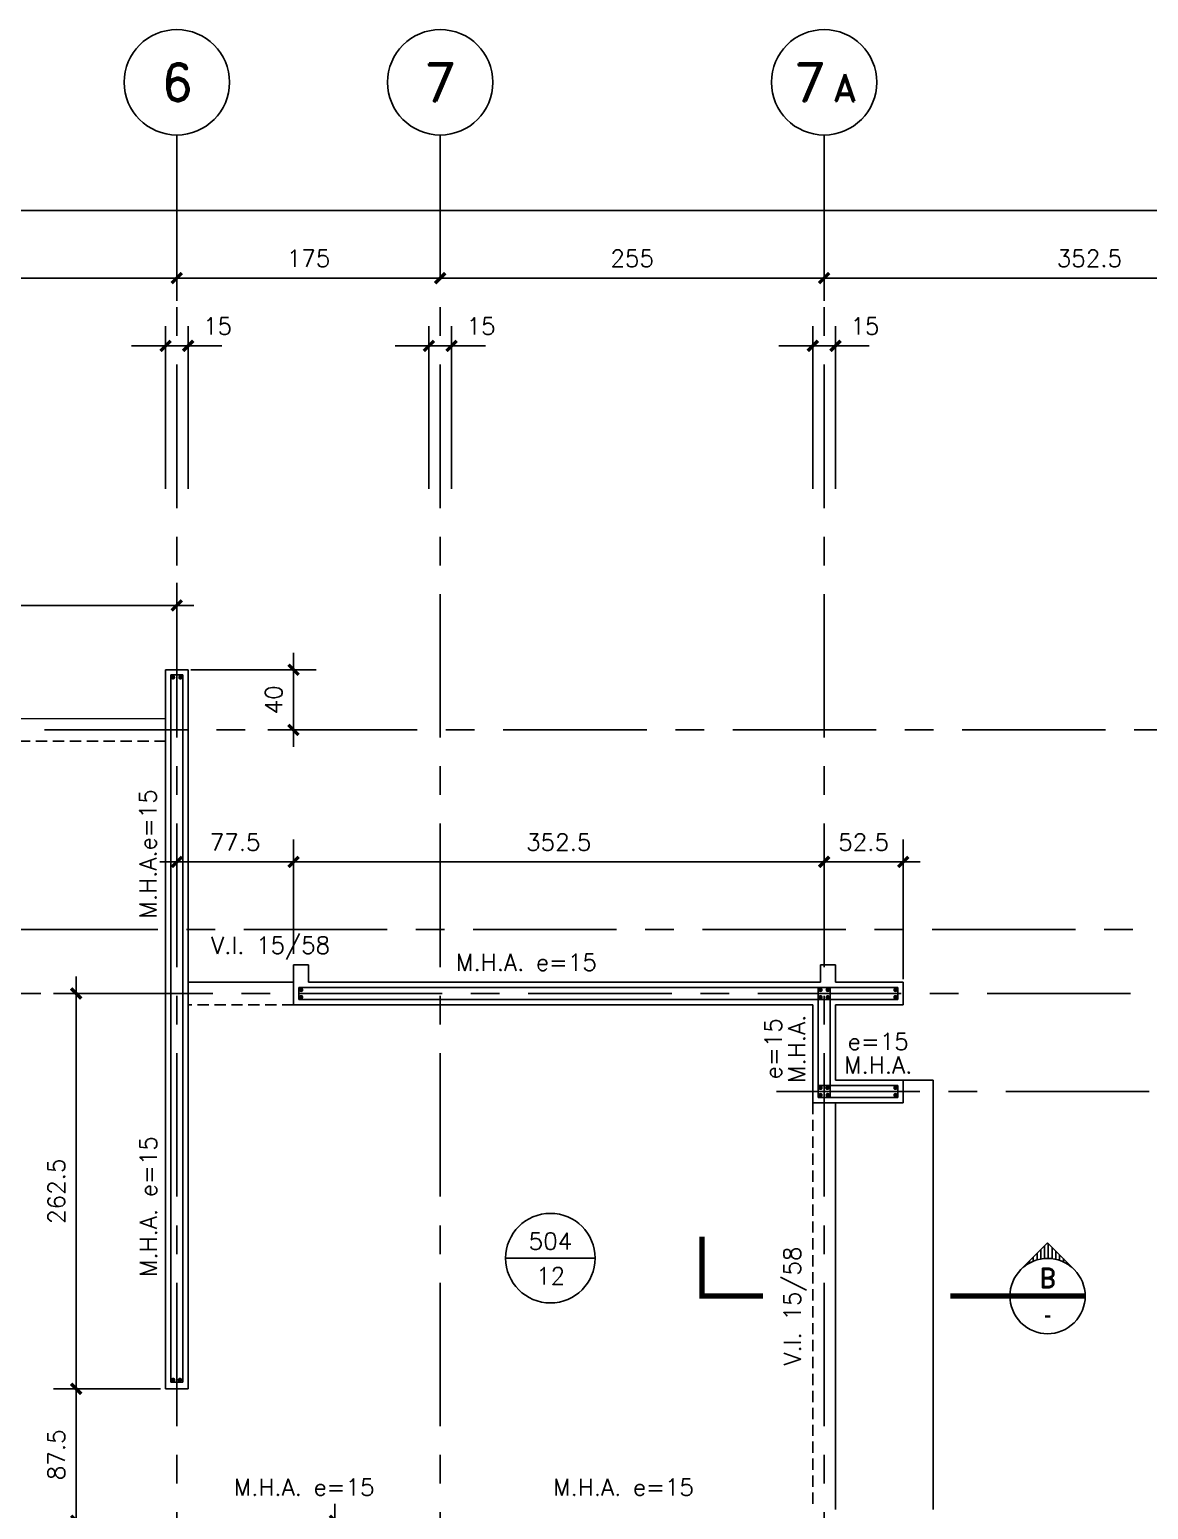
# Model space of a CAD drawing. Header units: millimetres. Extents: x -656330 to -652130, y 68248 to 71298.
# Drawn here: x -654305 to -653562, y 70316 to 71298 of the extents above; entities that cross this region are included whole.
import ezdxf
from ezdxf.enums import TextEntityAlignment as Align

# ---------------------------------------------------------------- set-up
doc = ezdxf.new("R2010")
doc.units = ezdxf.units.MM
doc.header["$LTSCALE"] = 30
doc.linetypes.add('CENTER', pattern=[50.8, 31.75, -6.35, 6.35, -6.35])
doc.linetypes.add('DASHED', pattern=[0.75, 0.5, -0.25])
for name, color, linetype in [('A-LINEA 015', 6, 'Continuous'), ('BORDE DE LOSAS', 3, 'Continuous'), ('CONTORNOS', 3, 'Continuous'), ('COTAS', 5, 'Continuous'), ('Cotas2', 1, 'Continuous'), ('EJES', 1, 'CENTER'), ('MALLA', 1, 'Continuous'), ('MUROS', 5, 'Continuous'), ('SEGMENTOS1', 2, 'DASHED'), ('TEXTOS1', 9, 'Continuous'), ('VIGAS', 3, 'Continuous')]:
    doc.layers.add(name, color=color, linetype=linetype)
doc.styles.add('ROMAND', font='romand')
doc.styles.add('ROMANS', font='romans')
doc.styles.get("Standard").update_dxf_attribs({"font": 'techl___.ttf'})
doc.dimstyles.new('ING-50', dxfattribs={"dimscale": 5, "dimtxt": 2.25, "dimasz": 2.25, "dimexe": 3, "dimexo": 0, "dimgap": 1.5, "dimtad": 1, "dimdec": 1, "dimzin": 12, "dimdsep": 46, "dimtxsty": 'ROMANS', "dimblk1": 'TICK1', "dimblk2": 'TICK1', "dimsah": 1, "dimcen": 0.09, "dimclrd": 2, "dimclre": 1, "dimclrt": 3, "dimadec": 1, "dimazin": 3, "dimtfac": 1, "dimtdec": 1, "dimtix": 1, "dimtmove": 2, "dimatfit": 3, "dimfxl": 3, "dimtolj": 1, "dimtzin": 12, "dimarcsym": 0})

# ---------------------------------------------------------------- blocks, each defined once
blk = doc.blocks.new('losa-ne')
at = {"color": 5, "linetype": 'Continuous'}
blk.add_line((-29.75, 0), (29.75, 0), dxfattribs=at)
at = {"color": 3, "linetype": 'Continuous'}
blk.add_circle((0, 0), 29.75, dxfattribs=at)
at = {"color": 3, "linetype": 'Continuous', "style": 'ROMANS'}
for tag, p in [('N%%DL', (0.04, 5.64)), ('ESP', (0.16, -17.44))]:
    blk.add_attdef(tag, text='', height=11.25, dxfattribs=at).set_placement(p, align=Align.CENTER)
blk = doc.blocks.new('EJE-1')
at = {"color": 3, "linetype": 'Continuous'}
blk.add_circle((0, 0), 35, dxfattribs=at)
at = {"color": 5, "linetype": 'Continuous', "style": 'ROMAND'}
blk.add_attdef('0', text='', height=25, dxfattribs=at).set_placement((0.23, 0), align=Align.MIDDLE)
blk = doc.blocks.new('TICK1')
at = {"color": 2}
for points in [[(0, 0), (-1, 0)], [(0, 0), (1, 0)]]:
    blk.add_lwpolyline(points, dxfattribs=at)
at = {"color": 2, "const_width": 0.2}
blk.add_lwpolyline([(-0.3, -0.3), (0.3, 0.3)], dxfattribs=at)
blk = doc.blocks.new('*D23')
at = {"layer": 'COTAS', "color": 1, "lineweight": -2}
for p, q in [((-654487.15, 71133.25), (-654487.15, 71148.25)), ((-654207.15, 71133.25), (-654207.15, 71118.25))]:
    blk.add_line(p, q, dxfattribs=at)
at = {"layer": 'COTAS', "color": 2, "lineweight": -2}
blk.add_line((-654218.4, 71133.25), (-654475.9, 71133.25), dxfattribs=at)
at = {"layer": 'Defpoints', "color": 0}
for p in [(-654487.15, 71133.25), (-654487.15, 71133.25), (-654207.15, 71133.25)]:
    blk.add_point(p, dxfattribs=at)
at = {"layer": 'COTAS', "color": 2, "lineweight": -2, "xscale": 11.25, "yscale": 11.25, "zscale": 11.25, "rotation": 180}
blk.add_blockref('TICK1', (-654487.15, 71133.25), dxfattribs=at)
at = {"layer": 'COTAS', "color": 2, "lineweight": -2, "xscale": 11.25, "yscale": 11.25, "zscale": 11.25}
blk.add_blockref('TICK1', (-654207.15, 71133.25), dxfattribs=at)
at = {"layer": 'COTAS', "color": 3, "insert": (-654347.15, 71146.38), "char_height": 11.25, "attachment_point": 5, "style": 'ROMANS'}
blk.add_mtext('\\A1;280', dxfattribs=at)
blk = doc.blocks.new('*D24')
at = {"layer": 'COTAS', "color": 1, "lineweight": -2}
for p, q in [((-653424.65, 71178.25), (-653424.65, 71193.25)), ((-655794.65, 71178.25), (-655794.65, 71163.25))]:
    blk.add_line(p, q, dxfattribs=at)
at = {"layer": 'COTAS', "color": 2, "lineweight": -2}
blk.add_line((-655783.4, 71178.25), (-653435.9, 71178.25), dxfattribs=at)
at = {"layer": 'Defpoints', "color": 0}
for p in [(-655794.65, 71178.25), (-653424.65, 71178.25), (-653424.65, 71178.25)]:
    blk.add_point(p, dxfattribs=at)
at = {"layer": 'COTAS', "color": 2, "lineweight": -2, "xscale": 11.25, "yscale": 11.25, "zscale": 11.25, "rotation": 180}
blk.add_blockref('TICK1', (-655794.65, 71178.25), dxfattribs=at)
at = {"layer": 'COTAS', "color": 2, "lineweight": -2, "xscale": 11.25, "yscale": 11.25, "zscale": 11.25}
blk.add_blockref('TICK1', (-653424.65, 71178.25), dxfattribs=at)
at = {"layer": 'COTAS', "color": 3, "insert": (-654609.65, 71191.38), "char_height": 11.25, "attachment_point": 5, "style": 'ROMANS'}
blk.add_mtext('\\A1;2370', dxfattribs=at)
blk = doc.blocks.new('*D77')
at = {"layer": 'COTAS', "color": 1, "lineweight": -2, "ltscale": 0.5}
for p, q in [((-654457.15, 70858.6), (-654457.15, 70930.93)), ((-654207.15, 70879.74), (-654207.15, 70930.93))]:
    blk.add_line(p, q, dxfattribs=at)
at = {"layer": 'COTAS', "color": 2, "lineweight": -2, "ltscale": 0.5}
blk.add_line((-654218.4, 70915.93), (-654445.9, 70915.93), dxfattribs=at)
at = {"layer": 'Defpoints', "color": 0, "ltscale": 0.5}
for p in [(-654457.15, 70915.93), (-654207.15, 70879.74), (-654457.15, 70858.6)]:
    blk.add_point(p, dxfattribs=at)
at = {"layer": 'COTAS', "color": 2, "lineweight": -2, "ltscale": 0.5, "xscale": 11.25, "yscale": 11.25, "zscale": 11.25, "rotation": 180}
blk.add_blockref('TICK1', (-654457.15, 70915.93), dxfattribs=at)
at = {"layer": 'COTAS', "color": 2, "lineweight": -2, "ltscale": 0.5, "xscale": 11.25, "yscale": 11.25, "zscale": 11.25}
blk.add_blockref('TICK1', (-654207.15, 70915.93), dxfattribs=at)
at = {"layer": 'COTAS', "color": 3, "ltscale": 0.5, "insert": (-654332.15, 70929.05), "char_height": 11.25, "attachment_point": 5, "style": 'ROMANS'}
blk.add_mtext('\\A1;250', dxfattribs=at)
blk = doc.blocks.new('*D86')
at = {"layer": 'COTAS', "color": 1, "lineweight": -2}
for p, q in [((-654032.15, 71133.25), (-654032.15, 71148.25)), ((-654207.15, 71133.25), (-654207.15, 71118.25))]:
    blk.add_line(p, q, dxfattribs=at)
at = {"layer": 'COTAS', "color": 2, "lineweight": -2}
blk.add_line((-654195.9, 71133.25), (-654043.4, 71133.25), dxfattribs=at)
at = {"layer": 'Defpoints', "color": 0}
for p in [(-654207.15, 71133.25), (-654032.15, 71133.25), (-654032.15, 71133.25)]:
    blk.add_point(p, dxfattribs=at)
at = {"layer": 'COTAS', "color": 2, "lineweight": -2, "xscale": 11.25, "yscale": 11.25, "zscale": 11.25, "rotation": 180}
blk.add_blockref('TICK1', (-654207.15, 71133.25), dxfattribs=at)
at = {"layer": 'COTAS', "color": 2, "lineweight": -2, "xscale": 11.25, "yscale": 11.25, "zscale": 11.25}
blk.add_blockref('TICK1', (-654032.15, 71133.25), dxfattribs=at)
at = {"layer": 'COTAS', "color": 3, "insert": (-654119.65, 71146.38), "char_height": 11.25, "attachment_point": 5, "style": 'ROMANS'}
blk.add_mtext('\\A1;175', dxfattribs=at)
blk = doc.blocks.new('*D87')
at = {"layer": 'COTAS', "color": 2, "lineweight": -2}
for p, q in [((-654225.9, 71088.25), (-654237.15, 71088.25)), ((-654214.65, 71088.25), (-654199.65, 71088.25)), ((-654188.4, 71088.25), (-654177.15, 71088.25))]:
    blk.add_line(p, q, dxfattribs=at)
at = {"layer": 'COTAS', "color": 1, "lineweight": -2}
for p, q in [((-654214.65, 71088.25), (-654214.65, 71073.25)), ((-654199.65, 71088.25), (-654199.65, 71073.25))]:
    blk.add_line(p, q, dxfattribs=at)
at = {"layer": 'Defpoints', "color": 0}
for p in [(-654214.65, 71088.25), (-654199.65, 71088.25), (-654199.65, 71088.25)]:
    blk.add_point(p, dxfattribs=at)
at = {"layer": 'COTAS', "color": 2, "lineweight": -2, "xscale": 11.25, "yscale": 11.25, "zscale": 11.25}
blk.add_blockref('TICK1', (-654214.65, 71088.25), dxfattribs=at)
at = {"layer": 'COTAS', "color": 2, "lineweight": -2, "xscale": 11.25, "yscale": 11.25, "zscale": 11.25, "rotation": 180}
blk.add_blockref('TICK1', (-654199.65, 71088.25), dxfattribs=at)
at = {"layer": 'COTAS', "color": 3, "insert": (-654180.02, 71101.38), "char_height": 11.25, "attachment_point": 5, "style": 'ROMANS'}
blk.add_mtext('\\A1;15', dxfattribs=at)
blk = doc.blocks.new('*D118')
at = {"layer": 'COTAS', "color": 1, "lineweight": -2}
for p, q in [((-654032.15, 71133.25), (-654032.15, 71148.25)), ((-653777.15, 71133.25), (-653777.15, 71118.25))]:
    blk.add_line(p, q, dxfattribs=at)
at = {"layer": 'COTAS', "color": 2, "lineweight": -2}
blk.add_line((-653788.4, 71133.25), (-654020.9, 71133.25), dxfattribs=at)
at = {"layer": 'Defpoints', "color": 0}
for p in [(-654032.15, 71133.25), (-654032.15, 71133.25), (-653777.15, 71133.25)]:
    blk.add_point(p, dxfattribs=at)
at = {"layer": 'COTAS', "color": 2, "lineweight": -2, "xscale": 11.25, "yscale": 11.25, "zscale": 11.25, "rotation": 180}
blk.add_blockref('TICK1', (-654032.15, 71133.25), dxfattribs=at)
at = {"layer": 'COTAS', "color": 2, "lineweight": -2, "xscale": 11.25, "yscale": 11.25, "zscale": 11.25}
blk.add_blockref('TICK1', (-653777.15, 71133.25), dxfattribs=at)
at = {"layer": 'COTAS', "color": 3, "insert": (-653904.65, 71146.38), "char_height": 11.25, "attachment_point": 5, "style": 'ROMANS'}
blk.add_mtext('\\A1;255', dxfattribs=at)
blk = doc.blocks.new('*D120')
at = {"layer": 'COTAS', "color": 1, "lineweight": -2}
for p, q in [((-653777.15, 70703.26), (-653777.15, 70760.63)), ((-653724.65, 70667.79), (-653724.65, 70760.63))]:
    blk.add_line(p, q, dxfattribs=at)
at = {"layer": 'COTAS', "color": 2, "lineweight": -2}
blk.add_line((-653765.9, 70745.63), (-653735.9, 70745.63), dxfattribs=at)
at = {"layer": 'Defpoints', "color": 0}
for p in [(-653724.65, 70745.63), (-653777.15, 70703.26), (-653724.65, 70667.79)]:
    blk.add_point(p, dxfattribs=at)
at = {"layer": 'COTAS', "color": 2, "lineweight": -2, "xscale": 11.25, "yscale": 11.25, "zscale": 11.25, "rotation": 180}
blk.add_blockref('TICK1', (-653777.15, 70745.63), dxfattribs=at)
at = {"layer": 'COTAS', "color": 2, "lineweight": -2, "xscale": 11.25, "yscale": 11.25, "zscale": 11.25}
blk.add_blockref('TICK1', (-653724.65, 70745.63), dxfattribs=at)
at = {"layer": 'COTAS', "color": 3, "insert": (-653750.9, 70758.75), "char_height": 11.25, "attachment_point": 5, "style": 'ROMANS'}
blk.add_mtext('\\A1;52.5', dxfattribs=at)
blk = doc.blocks.new('*D122')
at = {"layer": 'COTAS', "color": 1, "lineweight": -2, "ltscale": 0.5}
for p, q in [((-654197.89, 70873.25), (-654114.62, 70873.25)), ((-654146.6, 70833.25), (-654114.62, 70833.25))]:
    blk.add_line(p, q, dxfattribs=at)
at = {"layer": 'COTAS', "color": 2, "lineweight": -2, "ltscale": 0.5}
blk.add_line((-654129.62, 70844.5), (-654129.62, 70862), dxfattribs=at)
at = {"layer": 'Defpoints', "color": 0, "ltscale": 0.5}
for p in [(-654197.89, 70873.25), (-654129.62, 70873.25), (-654146.6, 70833.25)]:
    blk.add_point(p, dxfattribs=at)
at = {"layer": 'COTAS', "color": 2, "lineweight": -2, "ltscale": 0.5, "xscale": 11.25, "yscale": 11.25, "zscale": 11.25}
for p, rotation in [((-654129.62, 70873.25), 90), ((-654129.62, 70833.25), 270)]:
    blk.add_blockref('TICK1', p, dxfattribs=dict(at, rotation=rotation))
at = {"layer": 'COTAS', "color": 3, "ltscale": 0.5, "insert": (-654142.75, 70853.25), "char_height": 11.25, "attachment_point": 5, "rotation": 90, "style": 'ROMANS'}
blk.add_mtext('\\A1;40', dxfattribs=at)
blk = doc.blocks.new('eje-3')
at = {"color": 3, "linetype": 'Continuous'}
blk.add_circle((0, 0), 35, dxfattribs=at)
at = {"color": 5, "linetype": 'Continuous', "style": 'ROMAND'}
for height, p in [(25, (-9.19, 0)), (18, (13.69, -3.58))]:
    blk.add_attdef('0', text='', height=height, dxfattribs=at).set_placement(p, align=Align.MIDDLE)
blk = doc.blocks.new('*D125')
at = {"layer": 'COTAS', "color": 2, "lineweight": -2}
for p, q in [((-653795.9, 71088.25), (-653807.15, 71088.25)), ((-653784.65, 71088.25), (-653769.65, 71088.25)), ((-653758.4, 71088.25), (-653747.15, 71088.25))]:
    blk.add_line(p, q, dxfattribs=at)
at = {"layer": 'COTAS', "color": 1, "lineweight": -2}
for p, q in [((-653784.65, 71088.25), (-653784.65, 71073.25)), ((-653769.65, 71088.25), (-653769.65, 71073.25))]:
    blk.add_line(p, q, dxfattribs=at)
at = {"layer": 'Defpoints', "color": 0}
for p in [(-653784.65, 71088.25), (-653769.65, 71088.25), (-653769.65, 71088.25)]:
    blk.add_point(p, dxfattribs=at)
at = {"layer": 'COTAS', "color": 2, "lineweight": -2, "xscale": 11.25, "yscale": 11.25, "zscale": 11.25}
blk.add_blockref('TICK1', (-653784.65, 71088.25), dxfattribs=at)
at = {"layer": 'COTAS', "color": 2, "lineweight": -2, "xscale": 11.25, "yscale": 11.25, "zscale": 11.25, "rotation": 180}
blk.add_blockref('TICK1', (-653769.65, 71088.25), dxfattribs=at)
at = {"layer": 'COTAS', "color": 3, "insert": (-653750.02, 71101.38), "char_height": 11.25, "attachment_point": 5, "style": 'ROMANS'}
blk.add_mtext('\\A1;15', dxfattribs=at)
blk = doc.blocks.new('*D162')
at = {"layer": 'COTAS', "color": 2, "lineweight": -2}
for p, q in [((-654050.9, 71088.25), (-654062.15, 71088.25)), ((-654039.65, 71088.25), (-654024.65, 71088.25)), ((-654013.4, 71088.25), (-654002.15, 71088.25))]:
    blk.add_line(p, q, dxfattribs=at)
at = {"layer": 'COTAS', "color": 1, "lineweight": -2}
for p, q in [((-654039.65, 71088.25), (-654039.65, 71073.25)), ((-654024.65, 71088.25), (-654024.65, 71073.25))]:
    blk.add_line(p, q, dxfattribs=at)
at = {"layer": 'Defpoints', "color": 0}
for p in [(-654039.65, 71088.25), (-654024.65, 71088.25), (-654024.65, 71088.25)]:
    blk.add_point(p, dxfattribs=at)
at = {"layer": 'COTAS', "color": 2, "lineweight": -2, "xscale": 11.25, "yscale": 11.25, "zscale": 11.25}
blk.add_blockref('TICK1', (-654039.65, 71088.25), dxfattribs=at)
at = {"layer": 'COTAS', "color": 2, "lineweight": -2, "xscale": 11.25, "yscale": 11.25, "zscale": 11.25, "rotation": 180}
blk.add_blockref('TICK1', (-654024.65, 71088.25), dxfattribs=at)
at = {"layer": 'COTAS', "color": 3, "insert": (-654005.02, 71101.38), "char_height": 11.25, "attachment_point": 5, "style": 'ROMANS'}
blk.add_mtext('\\A1;15', dxfattribs=at)
blk = doc.blocks.new('*D193')
at = {"layer": 'COTAS', "color": 1, "lineweight": -2}
for p, q in [((-654256.13, 70658.25), (-654288.98, 70658.25)), ((-654218.04, 70395.75), (-654288.98, 70395.75))]:
    blk.add_line(p, q, dxfattribs=at)
at = {"layer": 'COTAS', "color": 2, "lineweight": -2}
blk.add_line((-654273.98, 70407), (-654273.98, 70647), dxfattribs=at)
at = {"layer": 'Defpoints', "color": 0}
for p in [(-654273.98, 70658.25), (-654256.13, 70658.25), (-654218.04, 70395.75)]:
    blk.add_point(p, dxfattribs=at)
at = {"layer": 'COTAS', "color": 2, "lineweight": -2, "xscale": 11.25, "yscale": 11.25, "zscale": 11.25}
for p, rotation in [((-654273.98, 70658.25), 90), ((-654273.98, 70395.75), 270)]:
    blk.add_blockref('TICK1', p, dxfattribs=dict(at, rotation=rotation))
at = {"layer": 'COTAS', "color": 3, "insert": (-654287.11, 70527), "char_height": 11.25, "attachment_point": 5, "rotation": 90, "style": 'ROMANS'}
blk.add_mtext('\\A1;262.5', dxfattribs=at)
blk = doc.blocks.new('*D194')
at = {"layer": 'COTAS', "color": 1, "lineweight": -2}
for p, q in [((-654218.04, 70395.75), (-654288.98, 70395.75)), ((-654240.56, 70308.25), (-654288.98, 70308.25))]:
    blk.add_line(p, q, dxfattribs=at)
at = {"layer": 'COTAS', "color": 2, "lineweight": -2}
blk.add_line((-654273.98, 70384.5), (-654273.98, 70319.5), dxfattribs=at)
at = {"layer": 'Defpoints', "color": 0}
for p in [(-654218.04, 70395.75), (-654273.98, 70308.25), (-654240.56, 70308.25)]:
    blk.add_point(p, dxfattribs=at)
at = {"layer": 'COTAS', "color": 2, "lineweight": -2, "xscale": 11.25, "yscale": 11.25, "zscale": 11.25}
for p, rotation in [((-654273.98, 70395.75), 90), ((-654273.98, 70308.25), 270)]:
    blk.add_blockref('TICK1', p, dxfattribs=dict(at, rotation=rotation))
at = {"layer": 'COTAS', "color": 3, "insert": (-654287.11, 70352), "char_height": 11.25, "attachment_point": 5, "rotation": 90, "style": 'ROMANS'}
blk.add_mtext('\\A1;87.5', dxfattribs=at)
blk = doc.blocks.new('*D197')
at = {"layer": 'COTAS', "color": 1, "lineweight": -2}
for p, q in [((-653424.65, 71133.25), (-653424.65, 71148.25)), ((-653777.15, 71133.25), (-653777.15, 71118.25))]:
    blk.add_line(p, q, dxfattribs=at)
at = {"layer": 'COTAS', "color": 2, "lineweight": -2}
blk.add_line((-653765.9, 71133.25), (-653435.9, 71133.25), dxfattribs=at)
at = {"layer": 'Defpoints', "color": 0}
for p in [(-653777.15, 71133.25), (-653424.65, 71133.25), (-653424.65, 71133.25)]:
    blk.add_point(p, dxfattribs=at)
at = {"layer": 'COTAS', "color": 2, "lineweight": -2, "xscale": 11.25, "yscale": 11.25, "zscale": 11.25, "rotation": 180}
blk.add_blockref('TICK1', (-653777.15, 71133.25), dxfattribs=at)
at = {"layer": 'COTAS', "color": 2, "lineweight": -2, "xscale": 11.25, "yscale": 11.25, "zscale": 11.25}
blk.add_blockref('TICK1', (-653424.65, 71133.25), dxfattribs=at)
at = {"layer": 'COTAS', "color": 3, "insert": (-653600.9, 71146.38), "char_height": 11.25, "attachment_point": 5, "style": 'ROMANS'}
blk.add_mtext('\\A1;352.5', dxfattribs=at)
blk = doc.blocks.new('*D203')
at = {"layer": 'COTAS', "color": 1, "lineweight": -2}
for p, q in [((-654068.11, 70308.25), (-654117.15, 70308.25)), ((-654039.65, 70215.75), (-654117.15, 70215.75))]:
    blk.add_line(p, q, dxfattribs=at)
at = {"layer": 'COTAS', "color": 2, "lineweight": -2}
blk.add_line((-654102.15, 70297), (-654102.15, 70227), dxfattribs=at)
at = {"layer": 'Defpoints', "color": 0}
for p in [(-654068.11, 70308.25), (-654102.15, 70215.75), (-654039.65, 70215.75)]:
    blk.add_point(p, dxfattribs=at)
at = {"layer": 'COTAS', "color": 2, "lineweight": -2, "xscale": 11.25, "yscale": 11.25, "zscale": 11.25}
for p, rotation in [((-654102.15, 70308.25), 90), ((-654102.15, 70215.75), 270)]:
    blk.add_blockref('TICK1', p, dxfattribs=dict(at, rotation=rotation))
at = {"layer": 'COTAS', "color": 3, "insert": (-654115.27, 70262), "char_height": 11.25, "attachment_point": 5, "rotation": 90, "style": 'ROMANS'}
blk.add_mtext('\\A1;92.5', dxfattribs=at)
blk = doc.blocks.new('*D224')
at = {"layer": 'COTAS', "color": 1, "lineweight": -2}
for p, q in [((-654207.15, 70734.33), (-654207.15, 70760.63)), ((-654129.65, 70684.52), (-654129.65, 70760.63))]:
    blk.add_line(p, q, dxfattribs=at)
at = {"layer": 'COTAS', "color": 2, "lineweight": -2}
blk.add_line((-654195.9, 70745.63), (-654140.9, 70745.63), dxfattribs=at)
at = {"layer": 'Defpoints', "color": 0}
for p in [(-654129.65, 70745.63), (-654207.15, 70734.33), (-654129.65, 70684.52)]:
    blk.add_point(p, dxfattribs=at)
at = {"layer": 'COTAS', "color": 2, "lineweight": -2, "xscale": 11.25, "yscale": 11.25, "zscale": 11.25, "rotation": 180}
blk.add_blockref('TICK1', (-654207.15, 70745.63), dxfattribs=at)
at = {"layer": 'COTAS', "color": 2, "lineweight": -2, "xscale": 11.25, "yscale": 11.25, "zscale": 11.25}
blk.add_blockref('TICK1', (-654129.65, 70745.63), dxfattribs=at)
at = {"layer": 'COTAS', "color": 3, "insert": (-654168.4, 70758.75), "char_height": 11.25, "attachment_point": 5, "style": 'ROMANS'}
blk.add_mtext('\\A1;77.5', dxfattribs=at)
blk = doc.blocks.new('*D225')
at = {"layer": 'COTAS', "color": 1, "lineweight": -2}
for p, q in [((-654129.65, 70684.52), (-654129.65, 70760.63)), ((-653777.15, 70734.33), (-653777.15, 70760.63))]:
    blk.add_line(p, q, dxfattribs=at)
at = {"layer": 'COTAS', "color": 2, "lineweight": -2}
blk.add_line((-653788.4, 70745.63), (-654118.4, 70745.63), dxfattribs=at)
at = {"layer": 'Defpoints', "color": 0}
for p in [(-654129.65, 70745.63), (-653777.15, 70734.33), (-654129.65, 70684.52)]:
    blk.add_point(p, dxfattribs=at)
at = {"layer": 'COTAS', "color": 2, "lineweight": -2, "xscale": 11.25, "yscale": 11.25, "zscale": 11.25, "rotation": 180}
blk.add_blockref('TICK1', (-654129.65, 70745.63), dxfattribs=at)
at = {"layer": 'COTAS', "color": 2, "lineweight": -2, "xscale": 11.25, "yscale": 11.25, "zscale": 11.25}
blk.add_blockref('TICK1', (-653777.15, 70745.63), dxfattribs=at)
at = {"layer": 'COTAS', "color": 3, "insert": (-653953.4, 70758.75), "char_height": 11.25, "attachment_point": 5, "style": 'ROMANS'}
blk.add_mtext('\\A1;352.5', dxfattribs=at)
blk = doc.blocks.new('*X232')
at = {"color": 0}
for p, q in [((2587.5, 1330.32), (2587.5, 1337.86)), ((2590, 1330.49), (2590, 1340.36)), ((2592.5, 1330.42), (2592.5, 1338.86)), ((2595, 1330.09), (2595, 1336.36)), ((2577.5, 1326.85), (2577.5, 1327.86)), ((2580, 1328.19), (2580, 1330.36)), ((2582.5, 1329.19), (2582.5, 1332.86)), ((2585, 1329.89), (2585, 1335.36)), ((2597.5, 1329.5), (2597.5, 1333.86)), ((2600, 1328.62), (2600, 1331.36)), ((2602.5, 1327.43), (2602.5, 1328.86)), ((2575, 1325.12), (2575, 1325.36)), ((2605, 1325.87), (2605, 1326.36)), ((2607.5, 1323.83), (2607.5, 1323.86))]:
    blk.add_line(p, q, dxfattribs=at)
blk = doc.blocks.new('corte4')
at = {"color": 2, "linetype": 'Continuous'}
for p, q in [((0, 35.36), (-17.68, 17.68)), ((17.68, 17.68), (0, 35.36))]:
    blk.add_line(p, q, dxfattribs=at)
at = {"color": 2, "linetype": 'Continuous', "const_width": 3.5}
blk.add_lwpolyline([(25, 0), (-64.64, 0)], dxfattribs=at)
at = {"color": 2, "linetype": 'Continuous'}
blk.add_arc((0, 0), 25, 45, 135, dxfattribs=at)
at = {"color": 1, "linetype": 'Continuous'}
blk.add_arc((0, 0), 25, 135, 45, dxfattribs=at)
at = {"color": 2, "linetype": 'Continuous', "xscale": -1}
blk.add_blockref('*X232', (2590.5, -1305.5), dxfattribs=at)
at = {"color": 3, "linetype": 'Continuous', "style": 'ROMAND'}
blk.add_attdef('A', text='', height=13, dxfattribs=at).set_placement((0, 12), align=Align.MIDDLE)
at = {"color": 3, "linetype": 'Continuous'}
blk.add_attdef('-', text='', height=13, dxfattribs=at).set_placement((0, -12), align=Align.MIDDLE)
blk = doc.blocks.new('corte9')
at = {"color": 2, "const_width": 3.51}
blk.add_lwpolyline([(0, 39.53), (0, 0), (40.47, 0)], dxfattribs=at)

msp = doc.modelspace()

# ---------------------------------------------------------------- linework, layer by layer
at = {"layer": 'BORDE DE LOSAS', "ltscale": 0.5}
for p, q in [((-653724.648, 70600.753), (-653704.648, 70600.753)), ((-653704.648, 70600.753), (-653704.648, 70315.753))]:
    msp.add_line(p, q, dxfattribs=at)
at = {"layer": 'Cotas2'}
for p, q in [((-654214.648, 70993.253), (-654214.648, 71101.249)), ((-654199.648, 70993.253), (-654199.648, 71101.249)), ((-654039.648, 70993.253), (-654039.648, 71101.249)), ((-654024.648, 70993.253), (-654024.648, 71101.249)), ((-653784.648, 70993.253), (-653784.648, 71101.249)), ((-653769.648, 70993.253), (-653769.648, 71101.249))]:
    msp.add_line(p, q, dxfattribs=at)
at = {"layer": 'EJES', "ltscale": 0.1}
for p, q in [((-654207.148, 71228.253), (-654207.148, 68448.253)), ((-654032.148, 71228.253), (-654032.148, 68448.253)), ((-653777.148, 71228.253), (-653777.148, 68448.253)), ((-652980.622, 70833.253), (-654644.874, 70833.253)), ((-653000.626, 70700.753), (-654588.049, 70700.753)), ((-656259.648, 70658.253), (-652981.525, 70658.253)), ((-653808.763, 70593.253), (-653000.626, 70593.253))]:
    msp.add_line(p, q, dxfattribs=at)
at = {"layer": 'MALLA', "ltscale": 0.5}
for p, q in [((-654211.148, 70869.753), (-654211.148, 70400.134)), ((-654203.148, 70869.753), (-654211.148, 70869.753)), ((-654203.148, 70400.134), (-654203.148, 70869.753)), ((-653728.148, 70662.253), (-654126.148, 70662.253)), ((-654126.148, 70662.253), (-654126.148, 70654.253)), ((-653781.148, 70662.253), (-653781.148, 70589.251)), ((-653773.148, 70589.251), (-653773.148, 70662.253)), ((-653728.148, 70654.253), (-653728.148, 70662.253)), ((-654126.148, 70654.253), (-653728.148, 70654.253)), ((-653728.148, 70597.253), (-653781.148, 70597.253)), ((-653728.148, 70589.251), (-653728.148, 70597.253)), ((-653781.148, 70589.251), (-653728.148, 70589.251)), ((-654211.148, 70400.134), (-654203.148, 70400.134))]:
    msp.add_line(p, q, dxfattribs=at)
at = {"layer": 'MALLA', "ltscale": 0.5, "const_width": 1.5}
for points in [[(-654210.451, 70868.162, 1), (-654208.951, 70868.162, 1)], [(-654205.489, 70868.162, 1), (-654203.989, 70868.162, 1)], [(-654125.307, 70660.664, 1), (-654123.807, 70660.664, 1)], [(-653780.307, 70660.662, 1), (-653778.807, 70660.662, 1)], [(-653775.489, 70660.662, 1), (-653773.989, 70660.662, 1)], [(-653730.489, 70660.662, 1), (-653728.989, 70660.662, 1)], [(-654125.307, 70655.845, 1), (-654123.807, 70655.845, 1)], [(-654125.307, 70655.844, 1), (-654123.807, 70655.844, 1)], [(-653780.307, 70655.782, 1), (-653778.807, 70655.782, 1)], [(-653775.489, 70655.782, 1), (-653773.989, 70655.782, 1)], [(-653730.489, 70655.844, 1), (-653728.989, 70655.844, 1)], [(-653780.307, 70595.662, 1), (-653778.807, 70595.662, 1)], [(-653775.721, 70595.662, 1), (-653774.221, 70595.662, 1)], [(-653730.489, 70595.662, 1), (-653728.989, 70595.662, 1)], [(-653780.307, 70590.842, 1), (-653778.807, 70590.842, 1)], [(-653780.307, 70590.842, 1), (-653778.807, 70590.842, 1)], [(-653775.489, 70590.842, 1), (-653773.989, 70590.842, 1)], [(-653730.489, 70590.842, 1), (-653728.989, 70590.842, 1)], [(-654210.307, 70401.725, 1), (-654208.807, 70401.725, 1)], [(-654205.824, 70401.725, 1), (-654204.324, 70401.725, 1)]]:
    msp.add_lwpolyline(points, format="xyb", close=True, dxfattribs=at)
at = {"layer": 'MUROS'}
for p, q in [((-654214.648, 70873.253), (-654214.648, 70395.753)), ((-654214.648, 70873.253), (-654199.648, 70873.253)), ((-654199.648, 70873.253), (-654199.648, 70395.753)), ((-654129.648, 70650.753), (-654129.648, 70677.253)), ((-654129.648, 70677.253), (-654119.648, 70677.253)), ((-654119.648, 70677.253), (-654119.648, 70665.753)), ((-653769.648, 70677.253), (-653779.648, 70677.253)), ((-653779.648, 70677.253), (-653779.648, 70665.753)), ((-653769.648, 70665.753), (-653769.648, 70677.253)), ((-653779.648, 70665.753), (-654119.648, 70665.753)), ((-653724.648, 70665.753), (-653769.648, 70665.753)), ((-653724.648, 70650.753), (-653724.648, 70665.753)), ((-654214.648, 70648.253), (-654214.648, 70395.753)), ((-653784.648, 70650.753), (-654129.648, 70650.753)), ((-653784.648, 70650.753), (-653784.648, 70585.751)), ((-653724.648, 70650.753), (-653769.648, 70650.753)), ((-653769.648, 70650.753), (-653769.648, 70600.753)), ((-653769.648, 70600.753), (-653724.648, 70600.753)), ((-653724.648, 70600.753), (-653724.648, 70585.753)), ((-653724.648, 70585.753), (-653784.648, 70585.751))]:
    msp.add_line(p, q, dxfattribs=at)
at = {"layer": 'MUROS', "ltscale": 0.5}
msp.add_line((-654214.648, 70395.753), (-654199.648, 70395.753), dxfattribs=at)
at = {"layer": 'SEGMENTOS1', "ltscale": 0.5}
for p, q in [((-654214.49, 70825.753), (-654457.148, 70825.753)), ((-654129.648, 70650.753), (-654199.648, 70650.753)), ((-653784.648, 70585.751), (-653784.648, 70315.755))]:
    msp.add_line(p, q, dxfattribs=at)
at = {"layer": 'VIGAS', "ltscale": 0.5}
for p, q in [((-654457.148, 70840.757), (-654214.49, 70840.753)), ((-654129.648, 70665.753), (-654199.648, 70665.753)), ((-653769.648, 70585.751), (-653769.648, 70315.753))]:
    msp.add_line(p, q, dxfattribs=at)

# ---------------------------------------------------------------- block references
at = {"layer": 'A-LINEA 015', "ltscale": 0.5}
for p, values in [((-654207.148, 71263.253), {'0': '6'}), ((-654032.148, 71263.253), {'0': '7'})]:
    msp.add_blockref('EJE-1', p, dxfattribs=at).add_auto_attribs(values)
ref = msp.add_blockref('eje-3', (-653777.148, 71263.253), dxfattribs=at)
ref.add_attrib('0', '7', dxfattribs={"layer": '0', "color": 5, "linetype": 'Continuous', "height": 25, "style": 'ROMAND'}).set_placement((-653786.338, 71263.253), align=Align.MIDDLE)
ref.add_attrib('0', 'A', dxfattribs={"layer": '0', "color": 5, "linetype": 'Continuous', "height": 18, "style": 'ROMAND'}).set_placement((-653763.461, 71259.67), align=Align.MIDDLE)
at = {"layer": 'CONTORNOS', "ltscale": 0.5}
msp.add_blockref('corte9', (-653858.244, 70457.374), dxfattribs=at)
msp.add_blockref('corte4', (-653628.714, 70457.374), dxfattribs=at).add_auto_attribs({'-': '-', 'A': 'B'})
at = {"layer": 'TEXTOS1', "ltscale": 0.5}
msp.add_blockref('losa-ne', (-653958.978, 70482.573), dxfattribs=at).add_auto_attribs({'N%%DL': '504', 'ESP': '12'})

# ---------------------------------------------------------------- texts
at = {"layer": 'TEXTOS1', "style": 'ROMANS'}
for s, p in [('M.H.A.e=15', (-654220.687, 70750.939)), ('M.H.A.', (-653789.766, 70621.576)), ('e=15', (-653805.341, 70621.576)), ('M.H.A. e=15', (-654220.353, 70516.792)), ('V.I. 15/58', (-653792.692, 70450.743))]:
    msp.add_text(s, height=11.25, rotation=90, dxfattribs=at).set_placement(p, align=Align.CENTER)
for s, p in [('V.I. 15/58', (-654144.824, 70684.68)), ('M.H.A. e=15', (-653974.858, 70673.353)), ('e=15', (-653741.195, 70620.771)), ('M.H.A.', (-653741.195, 70605.196)), ('M.H.A. e=15', (-654122.538, 70324.879)), ('M.H.A. e=15', (-653910.391, 70324.879))]:
    msp.add_text(s, height=11.25, dxfattribs=at).set_placement(p, align=Align.CENTER)

# ---------------------------------------------------------------- dimensions: what is measured, and where the dimension line sits
at = {"layer": 'COTAS'}
for base, p1, p2, picture, middle in [((-653424.648, 71178.253), (-655794.648, 71178.253), (-653424.648, 71178.253), '*D24', (-654609.648, 71191.378)), ((-654032.148, 71133.253), (-654207.148, 71133.253), (-654032.148, 71133.253), '*D86', (-654119.648, 71146.378)), ((-653424.648, 71133.253), (-653777.148, 71133.253), (-653424.648, 71133.253), '*D197', (-653600.898, 71146.378)), ((-654129.648, 70745.63), (-654207.148, 70734.33), (-654129.648, 70684.522), '*D224', (-654168.398, 70758.755)), ((-653724.648, 70745.63), (-653777.148, 70703.264), (-653724.648, 70667.793), '*D120', (-653750.898, 70758.755))]:
    dim = msp.add_linear_dim(base=base, p1=p1, p2=p2, dimstyle='ING-50', dxfattribs=at)
    dim.commit()
    dim.dimension.update_dxf_attribs({"geometry": picture, "text_midpoint": middle})
for base, p1, p2, angle, picture, middle in [((-654487.148, 71133.253), (-654207.148, 71133.253), (-654487.148, 71133.253), 180, '*D23', (-654347.148, 71146.378)), ((-654032.148, 71133.253), (-653777.148, 71133.253), (-654032.148, 71133.253), 180, '*D118', (-653904.648, 71146.378)), ((-654129.648, 70745.63), (-653777.148, 70734.33), (-654129.648, 70684.522), 180, '*D225', (-653953.398, 70758.755)), ((-654273.98, 70658.253), (-654218.039, 70395.753), (-654256.128, 70658.253), 90, '*D193', (-654287.105, 70527.003)), ((-654273.98, 70308.253), (-654218.039, 70395.753), (-654240.556, 70308.253), 270, '*D194', (-654287.105, 70352.003)), ((-654102.148, 70215.753), (-654068.109, 70308.253), (-654039.648, 70215.753), 90, '*D203', (-654115.273, 70262.003))]:
    dim = msp.add_linear_dim(base=base, p1=p1, p2=p2, angle=angle, dimstyle='ING-50', dxfattribs=at)
    dim.commit()
    dim.dimension.update_dxf_attribs({"geometry": picture, "text_midpoint": middle})
for base, p1, p2, picture, middle in [((-654199.648, 71088.253), (-654214.648, 71088.253), (-654199.648, 71088.253), '*D87', (-654180.022, 71101.378)), ((-654024.648, 71088.253), (-654039.648, 71088.253), (-654024.648, 71088.253), '*D162', (-654005.022, 71101.378)), ((-653769.648, 71088.253), (-653784.648, 71088.253), (-653769.648, 71088.253), '*D125', (-653750.022, 71101.378))]:
    dim = msp.add_linear_dim(base=base, p1=p1, p2=p2, dimstyle='ING-50', dxfattribs=at)
    dim.commit()
    dim.dimension.update_dxf_attribs({"geometry": picture, "text_midpoint": middle, "dimtype": 160})
at = {"layer": 'COTAS', "ltscale": 0.5}
dim = msp.add_linear_dim(base=(-654457.148, 70915.929), p1=(-654207.148, 70879.737), p2=(-654457.148, 70858.6), dimstyle='ING-50', dxfattribs=at)
dim.commit()
dim.dimension.update_dxf_attribs({"geometry": '*D77', "text_midpoint": (-654332.148, 70929.054)})
dim = msp.add_linear_dim(base=(-654129.622, 70873.253), p1=(-654146.603, 70833.253), p2=(-654197.888, 70873.253), angle=270, dimstyle='ING-50', dxfattribs=at)
dim.commit()
dim.dimension.update_dxf_attribs({"geometry": '*D122', "text_midpoint": (-654142.747, 70853.253)})

doc.saveas('drawing.dxf')
